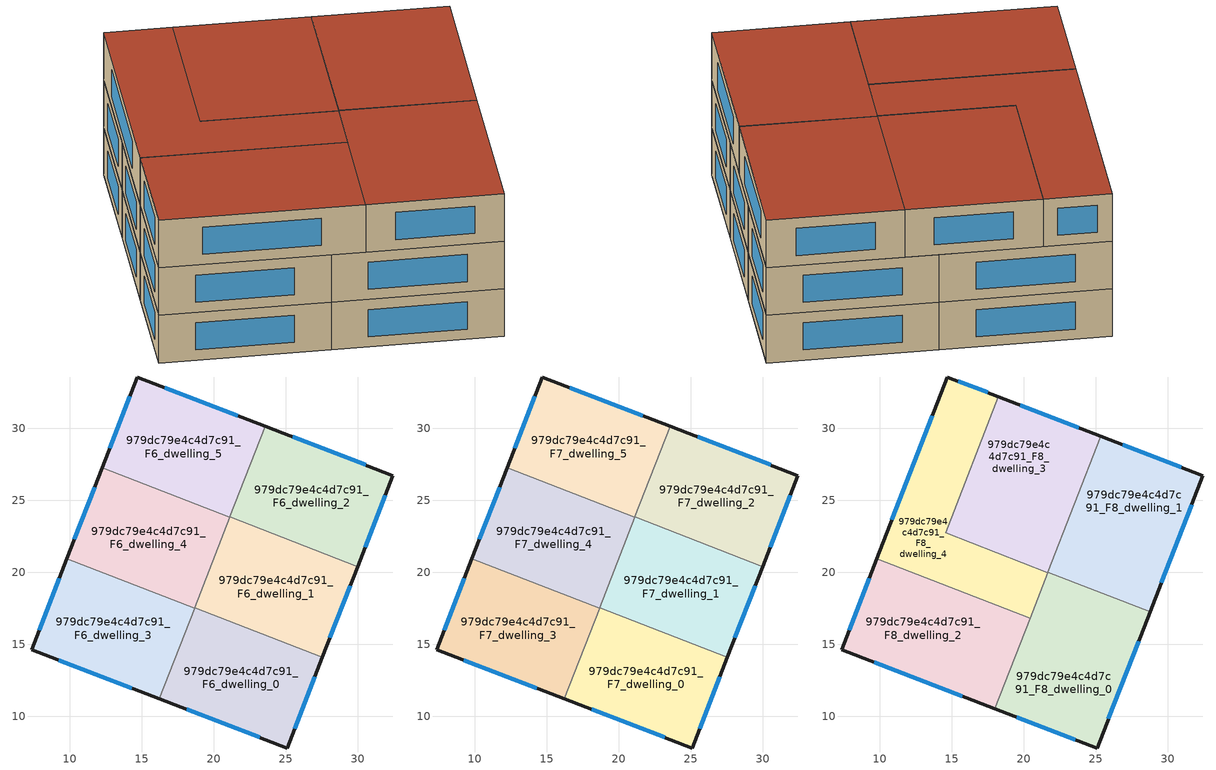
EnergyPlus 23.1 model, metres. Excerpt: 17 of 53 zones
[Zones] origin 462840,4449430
979dc79e4c4d7c91_F6_dwelling_0
 floor to 979dc79e4c4d7c91_F5_dwelling_0 (EU_floor_Construction): 27.53,14.1 25.09,7.81 16.22,11.23 18.67,17.54 z18
 wall outside (EU_wall_Construction): 16.22,11.23 25.09,7.81 27.53,14.1 z18:21
 wall to 979dc79e4c4d7c91_F6_dwelling_1 (EU_wall_Construction): 27.53,14.1 18.67,17.54 z18:21
 wall to 979dc79e4c4d7c91_F6_dwelling_3 (EU_wall_Construction): 18.66,17.52 16.22,11.23 z18:21
 wall to 979dc79e4c4d7c91_F6_dwelling_4 (EU_wall_Construction): 18.67,17.54 18.66,17.52 z18:21
 window (EU_Window_Construction): 25.61,9.16 27.01,12.76 / 18.12,10.5 23.19,8.55 z18.64:20.36
979dc79e4c4d7c91_F6_dwelling_1
 floor to 979dc79e4c4d7c91_F5_dwelling_1 (EU_floor_Construction): 29.98,20.4 27.53,14.1 18.67,17.54 21.12,23.84 z18
 wall outside (EU_wall_Construction): 27.53,14.1 29.98,20.4 z18:21
 wall to 979dc79e4c4d7c91_F6_dwelling_2 (EU_wall_Construction): 29.98,20.4 21.12,23.84 z18:21
 wall to 979dc79e4c4d7c91_F6_dwelling_4 (EU_wall_Construction): 21.11,23.82 18.67,17.54 z18:21
 wall to 979dc79e4c4d7c91_F6_dwelling_5 (EU_wall_Construction): 21.12,23.84 21.11,23.82 z18:21
 window (EU_Window_Construction): 28.05,15.45 29.45,19.05 z18.64:20.36
979dc79e4c4d7c91_F6_dwelling_2
 floor to 979dc79e4c4d7c91_F5_dwelling_2 (EU_floor_Construction): 32.43,26.71 29.98,20.4 21.12,23.84 23.56,30.13 z18
 wall outside (EU_wall_Construction): 29.98,20.4 32.43,26.71 23.56,30.13 z18:21
 wall to 979dc79e4c4d7c91_F6_dwelling_5 (EU_wall_Construction): 23.56,30.13 21.12,23.84 z18:21
 window (EU_Window_Construction): 30.53,27.45 25.46,29.4 / 30.5,21.75 31.9,25.36 z18.64:20.36
979dc79e4c4d7c91_F6_dwelling_3
 floor to 979dc79e4c4d7c91_F5_dwelling_3 (EU_floor_Construction): 18.66,17.52 16.22,11.23 7.35,14.64 9.81,20.96 z18
 wall outside (EU_wall_Construction): 9.81,20.96 7.35,14.64 16.22,11.23 z18:21
 wall to 979dc79e4c4d7c91_F6_dwelling_4 (EU_wall_Construction): 18.66,17.52 9.81,20.96 z18:21
 window (EU_Window_Construction): 9.25,13.91 14.32,11.96 / 9.28,19.6 7.88,15.99 z18.64:20.36
979dc79e4c4d7c91_F6_dwelling_4
 floor to 979dc79e4c4d7c91_F5_dwelling_4 (EU_floor_Construction): 21.11,23.82 18.66,17.52 9.81,20.96 12.26,27.26 z18
 wall outside (EU_wall_Construction): 12.26,27.26 9.81,20.96 z18:21
 wall to 979dc79e4c4d7c91_F6_dwelling_5 (EU_wall_Construction): 21.11,23.82 12.26,27.26 z18:21
 window (EU_Window_Construction): 11.73,25.91 10.33,22.31 z18.64:20.36
979dc79e4c4d7c91_F6_dwelling_5
 floor to 979dc79e4c4d7c91_F5_dwelling_5 (EU_floor_Construction): 23.56,30.13 21.11,23.82 12.26,27.26 14.7,33.55 z18
 wall outside (EU_wall_Construction): 23.56,30.13 14.7,33.55 12.26,27.26 z18:21
 window (EU_Window_Construction): 14.18,32.2 12.78,28.61 / 21.66,30.86 16.6,32.82 z18.64:20.36
979dc79e4c4d7c91_F7_dwelling_0
 floor to 979dc79e4c4d7c91_F6_dwelling_0 (EU_floor_Construction): 27.53,14.1 25.09,7.81 16.22,11.23 18.67,17.54 z21
 wall outside (EU_wall_Construction): 16.22,11.23 25.09,7.81 27.53,14.1 z21:24
 wall to 979dc79e4c4d7c91_F7_dwelling_1 (EU_wall_Construction): 27.53,14.1 18.67,17.54 z21:24
 wall to 979dc79e4c4d7c91_F7_dwelling_3 (EU_wall_Construction): 18.66,17.52 16.22,11.23 z21:24
 wall to 979dc79e4c4d7c91_F7_dwelling_4 (EU_wall_Construction): 18.67,17.54 18.66,17.52 z21:24
 window (EU_Window_Construction): 25.61,9.16 27.01,12.76 / 18.12,10.5 23.19,8.55 z21.64:23.36
979dc79e4c4d7c91_F7_dwelling_1
 floor to 979dc79e4c4d7c91_F6_dwelling_1 (EU_floor_Construction): 29.98,20.4 27.53,14.1 18.67,17.54 21.12,23.84 z21
 wall outside (EU_wall_Construction): 27.53,14.1 29.98,20.4 z21:24
 wall to 979dc79e4c4d7c91_F7_dwelling_2 (EU_wall_Construction): 29.98,20.4 21.12,23.84 z21:24
 wall to 979dc79e4c4d7c91_F7_dwelling_4 (EU_wall_Construction): 21.11,23.82 18.67,17.54 z21:24
 wall to 979dc79e4c4d7c91_F7_dwelling_5 (EU_wall_Construction): 21.12,23.84 21.11,23.82 z21:24
 window (EU_Window_Construction): 28.05,15.45 29.45,19.05 z21.64:23.36
979dc79e4c4d7c91_F7_dwelling_2
 floor to 979dc79e4c4d7c91_F6_dwelling_2 (EU_floor_Construction): 32.43,26.71 29.98,20.4 21.12,23.84 23.56,30.13 z21
 wall outside (EU_wall_Construction): 29.98,20.4 32.43,26.71 23.56,30.13 z21:24
 wall to 979dc79e4c4d7c91_F7_dwelling_5 (EU_wall_Construction): 23.56,30.13 21.12,23.84 z21:24
 window (EU_Window_Construction): 30.53,27.45 25.46,29.4 / 30.5,21.75 31.9,25.36 z21.64:23.36
979dc79e4c4d7c91_F7_dwelling_3
 floor to 979dc79e4c4d7c91_F6_dwelling_3 (EU_floor_Construction): 18.66,17.52 16.22,11.23 7.35,14.64 9.81,20.96 z21
 wall outside (EU_wall_Construction): 9.81,20.96 7.35,14.64 16.22,11.23 z21:24
 wall to 979dc79e4c4d7c91_F7_dwelling_4 (EU_wall_Construction): 18.66,17.52 9.81,20.96 z21:24
 window (EU_Window_Construction): 9.25,13.91 14.32,11.96 / 9.28,19.6 7.88,15.99 z21.64:23.36
 ceiling adiabatic (EU_roof_Construction): 16.22,11.23 18.66,17.52 9.81,20.96 7.35,14.64 z24
979dc79e4c4d7c91_F7_dwelling_4
 floor to 979dc79e4c4d7c91_F6_dwelling_4 (EU_floor_Construction): 21.11,23.82 18.66,17.52 9.81,20.96 12.26,27.26 z21
 wall outside (EU_wall_Construction): 12.26,27.26 9.81,20.96 z21:24
 wall to 979dc79e4c4d7c91_F7_dwelling_5 (EU_wall_Construction): 21.11,23.82 12.26,27.26 z21:24
 window (EU_Window_Construction): 11.73,25.91 10.33,22.31 z21.64:23.36
979dc79e4c4d7c91_F7_dwelling_5
 floor to 979dc79e4c4d7c91_F6_dwelling_5 (EU_floor_Construction): 23.56,30.13 21.11,23.82 12.26,27.26 14.7,33.55 z21
 wall outside (EU_wall_Construction): 23.56,30.13 14.7,33.55 12.26,27.26 z21:24
 window (EU_Window_Construction): 14.18,32.2 12.78,28.61 / 21.66,30.86 16.6,32.82 z21.64:23.36
979dc79e4c4d7c91_F8_dwelling_0
 floor to 979dc79e4c4d7c91_F7_dwelling_0 (EU_floor_Construction): 27.53,14.1 25.09,7.81 17.99,10.54 20.44,16.85 z24
 floor to 979dc79e4c4d7c91_F7_dwelling_1 (EU_floor_Construction): 28.75,17.26 27.53,14.1 20.44,16.85 21.67,20.01 z24
 wall outside (EU_wall_Construction): 17.99,10.54 25.09,7.81 28.75,17.25 z24:27
 wall to 979dc79e4c4d7c91_F8_dwelling_1 (EU_wall_Construction): 28.75,17.25 21.67,20.01 z24:27
 wall to 979dc79e4c4d7c91_F8_dwelling_2 (EU_wall_Construction): 20.43,16.83 17.99,10.54 z24:27
 wall to 979dc79e4c4d7c91_F8_dwelling_4 (EU_wall_Construction): 21.66,19.99 20.43,16.83 z24:27
 wall to 979dc79e4c4d7c91_F8_dwelling_3 (EU_wall_Construction): 21.67,20.01 21.66,19.99 z24:27
 window (EU_Window_Construction): 25.87,9.84 27.97,15.23 / 19.51,9.96 23.57,8.4 z24.64:26.36
 roof outside (EU_roof_Construction): 25.09,7.81 28.75,17.25 21.67,20.01 17.99,10.54 z27
979dc79e4c4d7c91_F8_dwelling_1
 floor to 979dc79e4c4d7c91_F7_dwelling_2 (EU_floor_Construction): 32.43,26.71 29.98,20.4 22.89,23.16 25.34,29.45 z24
 floor to 979dc79e4c4d7c91_F7_dwelling_1 (EU_floor_Construction): 29.98,20.4 28.75,17.26 21.67,20.01 22.89,23.16 z24
 wall outside (EU_wall_Construction): 28.75,17.25 32.43,26.71 25.34,29.45 z24:27
 wall to 979dc79e4c4d7c91_F8_dwelling_3 (EU_wall_Construction): 25.34,29.45 21.67,20.01 z24:27
 window (EU_Window_Construction): 29.54,19.28 31.64,24.69 / 30.91,27.3 26.85,28.86 z24.64:26.36
 roof outside (EU_roof_Construction): 28.75,17.25 32.43,26.71 25.34,29.45 21.67,20.01 z27
979dc79e4c4d7c91_F8_dwelling_2
 floor to 979dc79e4c4d7c91_F7_dwelling_0 (EU_floor_Construction): 20.43,16.83 17.99,10.54 16.22,11.23 18.66,17.52 z24
 floor adiabatic (EU_floor_Construction): 18.66,17.52 16.22,11.23 7.35,14.64 9.81,20.96 z24
 wall outside (EU_wall_Construction): 9.81,20.96 7.35,14.64 17.99,10.54 z24:27
 wall to 979dc79e4c4d7c91_F8_dwelling_4 (EU_wall_Construction): 20.43,16.83 9.81,20.96 z24:27
 window (EU_Window_Construction): 9.28,19.6 7.88,15.99 / 9.63,13.76 15.71,11.42 z24.64:26.36
 roof outside (EU_roof_Construction): 17.99,10.54 20.43,16.83 9.81,20.96 7.35,14.64 z27
979dc79e4c4d7c91_F8_dwelling_3
 floor to 979dc79e4c4d7c91_F7_dwelling_2 (EU_floor_Construction): 25.34,29.45 22.89,23.16 21.12,23.84 23.56,30.13 z24
 floor to 979dc79e4c4d7c91_F7_dwelling_5 (EU_floor_Construction): 23.56,30.13 21.11,23.82 15.8,25.88 18.24,32.18 z24
 floor to 979dc79e4c4d7c91_F7_dwelling_4 (EU_floor_Construction): 21.11,23.82 19.89,20.67 14.58,22.74 15.8,25.88 z24
 floor to 979dc79e4c4d7c91_F7_dwelling_1 (EU_floor_Construction): 22.89,23.16 21.66,19.99 19.89,20.67 21.12,23.84 z24
 wall outside (EU_wall_Construction): 25.34,29.45 18.24,32.18 z24:27
 wall to 979dc79e4c4d7c91_F8_dwelling_4 (EU_wall_Construction): 18.24,32.18 14.58,22.74 21.66,19.99 z24:27
 window (EU_Window_Construction): 23.82,30.03 19.76,31.6 z24.64:26.36
 roof outside (EU_roof_Construction): 21.66,19.99 25.34,29.45 18.24,32.18 14.58,22.74 z27
979dc79e4c4d7c91_F8_dwelling_4
 floor to 979dc79e4c4d7c91_F7_dwelling_4 (EU_floor_Construction): 15.8,25.88 14.58,22.74 19.89,20.67 18.66,17.52 9.81,20.96 12.26,27.26 z24
 floor to 979dc79e4c4d7c91_F7_dwelling_0 (EU_floor_Construction): 20.44,16.85 20.43,16.83 18.66,17.52 18.67,17.54 z24
 floor to 979dc79e4c4d7c91_F7_dwelling_5 (EU_floor_Construction): 18.24,32.18 15.8,25.88 12.26,27.26 14.7,33.55 z24
 floor to 979dc79e4c4d7c91_F7_dwelling_1 (EU_floor_Construction): 21.66,19.99 20.44,16.85 18.67,17.54 19.89,20.67 z24
 wall outside (EU_wall_Construction): 18.24,32.18 14.7,33.55 9.81,20.96 z24:27
 window (EU_Window_Construction): 13.65,30.85 10.86,23.66 / 17.48,32.48 15.46,33.26 z24.64:26.36
 roof outside (EU_roof_Construction): 20.43,16.83 21.66,19.99 14.58,22.74 18.24,32.18 14.7,33.55 9.81,20.96 z27
[Building]
EU S2 Campaign: North Axis=0; Terrain=City; Solar Distribution=FullExterior
[Site:Location]
Yerevan-Zvartnots.Intl.AP: Latitude=40.15; Longitude=44.383; Time Zone=4; Elevation=854
[SizingPeriod:WeatherFileDays]
AnnualSizingPeriod: Begin Month=1; Begin Day of Month=1; End Month=12; End Day of Month=31; Day of Week for Start Day=Monday; Use Weather File Daylight Saving Period=No; Use Weather File Rain and Snow Indicators=No
[MATERIAL]
EU_InternalMass_Material: Roughness=MediumRough; Thickness=0.1; Conductivity=1; Density=1800; Specific Heat=900; Thermal Absorptance=0.9; Solar Absorptance=0.7; Visible Absorptance=0.7
[MATERIAL:NOMASS] Roughness=MediumRough; Thermal Absorptance=0.9; Solar Absorptance=0.7; Visible Absorptance=0.7
Name | Thermal Resistance
EU_wall_NoMass | 1.05043
EU_roof_NoMass | 1.45357
EU_floor_NoMass | 0.478065
[WINDOWMATERIAL:SIMPLEGLAZINGSYSTEM]
EU_Window_SimpleGlazing: UFactor=2.5566; Solar Heat Gain Coefficient=0.75; Visible Transmittance=0.75
[CONSTRUCTION]
EU_wall_Construction: EU_wall_NoMass
EU_roof_Construction: EU_roof_NoMass
EU_floor_Construction: EU_floor_NoMass
EU_Window_Construction: EU_Window_SimpleGlazing
EU_InternalMass_Construction: EU_InternalMass_Material
[ZONE] Type=1; Multiplier=1; Ceiling Height=autocalculate; Floor Area=autocalculate; Part of Total Floor Area=Yes
Name | Volume
979dc79e4c4d7c91_F6_dwelling_0; 979dc79e4c4d7c91_F7_dwelling_0; 979dc79e4c4d7c91_F6_dwelling_2; 979dc79e4c4d7c91_F7_dwelling_2 | 192.691
979dc79e4c4d7c91_F8_dwelling_0 | 231.227
979dc79e4c4d7c91_F6_dwelling_1; 979dc79e4c4d7c91_F7_dwelling_1 | 192.687
979dc79e4c4d7c91_F8_dwelling_1 | 231.239
979dc79e4c4d7c91_F8_dwelling_2 | 231.235
979dc79e4c4d7c91_F6_dwelling_3; 979dc79e4c4d7c91_F7_dwelling_3 | 192.677
979dc79e4c4d7c91_F8_dwelling_3 | 231.212
979dc79e4c4d7c91_F6_dwelling_4; 979dc79e4c4d7c91_F7_dwelling_4 | 192.695
979dc79e4c4d7c91_F8_dwelling_4 | 231.226
979dc79e4c4d7c91_F6_dwelling_5; 979dc79e4c4d7c91_F7_dwelling_5 | 192.704
[INTERNALMASS] Construction=EU_InternalMass_Construction
Name | Zone or ZoneList | Surface Area
979dc79e4c4d7c91_F6_dwelling_0_EU_InternalMass | 979dc79e4c4d7c91_F6_dwelling_0 | 64.2305
979dc79e4c4d7c91_F6_dwelling_1_EU_InternalMass | 979dc79e4c4d7c91_F6_dwelling_1 | 64.2291
979dc79e4c4d7c91_F6_dwelling_2_EU_InternalMass | 979dc79e4c4d7c91_F6_dwelling_2 | 64.2304
979dc79e4c4d7c91_F6_dwelling_3_EU_InternalMass | 979dc79e4c4d7c91_F6_dwelling_3 | 64.2258
979dc79e4c4d7c91_F6_dwelling_4_EU_InternalMass | 979dc79e4c4d7c91_F6_dwelling_4 | 64.2317
979dc79e4c4d7c91_F6_dwelling_5_EU_InternalMass | 979dc79e4c4d7c91_F6_dwelling_5 | 64.2349
979dc79e4c4d7c91_F7_dwelling_0_EU_InternalMass | 979dc79e4c4d7c91_F7_dwelling_0 | 64.2305
979dc79e4c4d7c91_F7_dwelling_1_EU_InternalMass | 979dc79e4c4d7c91_F7_dwelling_1 | 64.2291
979dc79e4c4d7c91_F7_dwelling_2_EU_InternalMass | 979dc79e4c4d7c91_F7_dwelling_2 | 64.2304
979dc79e4c4d7c91_F7_dwelling_3_EU_InternalMass | 979dc79e4c4d7c91_F7_dwelling_3 | 64.2258
979dc79e4c4d7c91_F7_dwelling_4_EU_InternalMass | 979dc79e4c4d7c91_F7_dwelling_4 | 64.2317
979dc79e4c4d7c91_F7_dwelling_5_EU_InternalMass | 979dc79e4c4d7c91_F7_dwelling_5 | 64.2349
979dc79e4c4d7c91_F8_dwelling_0_EU_InternalMass | 979dc79e4c4d7c91_F8_dwelling_0 | 77.0742
979dc79e4c4d7c91_F8_dwelling_1_EU_InternalMass | 979dc79e4c4d7c91_F8_dwelling_1 | 77.0809
979dc79e4c4d7c91_F8_dwelling_2_EU_InternalMass | 979dc79e4c4d7c91_F8_dwelling_2 | 77.0797
979dc79e4c4d7c91_F8_dwelling_3_EU_InternalMass | 979dc79e4c4d7c91_F8_dwelling_3 | 77.0701
979dc79e4c4d7c91_F8_dwelling_4_EU_InternalMass | 979dc79e4c4d7c91_F8_dwelling_4 | 77.0755
[OTHEREQUIPMENT] Fuel Type=Electricity; Design Level Calculation Method=Watts/Area; Power per Zone Floor Area=1; Fraction Latent=0; Fraction Radiant=0; Fraction Lost=0; Carbon Dioxide Generation Rate=0; EndUse Subcategory=EU_Step8_InternalGains
Name | Zone or ZoneList or Space or SpaceList | Schedule
EU_Step8_InternalGain_979dc79e4c4d7c91_F6_dwelling_0_f000 | 979dc79e4c4d7c91_F6_dwelling_0 | EU_Step8_GainSchedule_979dc79e4c4d7c91_F6_dwelling_0_f000
EU_Step8_InternalGain_979dc79e4c4d7c91_F6_dwelling_1_f000 | 979dc79e4c4d7c91_F6_dwelling_1 | EU_Step8_GainSchedule_979dc79e4c4d7c91_F6_dwelling_1_f000
EU_Step8_InternalGain_979dc79e4c4d7c91_F6_dwelling_2_f000 | 979dc79e4c4d7c91_F6_dwelling_2 | EU_Step8_GainSchedule_979dc79e4c4d7c91_F6_dwelling_2_f000
EU_Step8_InternalGain_979dc79e4c4d7c91_F6_dwelling_3_f000 | 979dc79e4c4d7c91_F6_dwelling_3 | EU_Step8_GainSchedule_979dc79e4c4d7c91_F6_dwelling_3_f000
EU_Step8_InternalGain_979dc79e4c4d7c91_F6_dwelling_4_f000 | 979dc79e4c4d7c91_F6_dwelling_4 | EU_Step8_GainSchedule_979dc79e4c4d7c91_F6_dwelling_4_f000
EU_Step8_InternalGain_979dc79e4c4d7c91_F6_dwelling_5_f000 | 979dc79e4c4d7c91_F6_dwelling_5 | EU_Step8_GainSchedule_979dc79e4c4d7c91_F6_dwelling_5_f000
EU_Step8_InternalGain_979dc79e4c4d7c91_F7_dwelling_0_f000 | 979dc79e4c4d7c91_F7_dwelling_0 | EU_Step8_GainSchedule_979dc79e4c4d7c91_F7_dwelling_0_f000
EU_Step8_InternalGain_979dc79e4c4d7c91_F7_dwelling_1_f000 | 979dc79e4c4d7c91_F7_dwelling_1 | EU_Step8_GainSchedule_979dc79e4c4d7c91_F7_dwelling_1_f000
EU_Step8_InternalGain_979dc79e4c4d7c91_F7_dwelling_2_f000 | 979dc79e4c4d7c91_F7_dwelling_2 | EU_Step8_GainSchedule_979dc79e4c4d7c91_F7_dwelling_2_f000
EU_Step8_InternalGain_979dc79e4c4d7c91_F7_dwelling_3_f000 | 979dc79e4c4d7c91_F7_dwelling_3 | EU_Step8_GainSchedule_979dc79e4c4d7c91_F7_dwelling_3_f000
EU_Step8_InternalGain_979dc79e4c4d7c91_F7_dwelling_4_f000 | 979dc79e4c4d7c91_F7_dwelling_4 | EU_Step8_GainSchedule_979dc79e4c4d7c91_F7_dwelling_4_f000
EU_Step8_InternalGain_979dc79e4c4d7c91_F7_dwelling_5_f000 | 979dc79e4c4d7c91_F7_dwelling_5 | EU_Step8_GainSchedule_979dc79e4c4d7c91_F7_dwelling_5_f000
EU_Step8_InternalGain_979dc79e4c4d7c91_F8_dwelling_0_f000 | 979dc79e4c4d7c91_F8_dwelling_0 | EU_Step8_GainSchedule_979dc79e4c4d7c91_F8_dwelling_0_f000
EU_Step8_InternalGain_979dc79e4c4d7c91_F8_dwelling_1_f000 | 979dc79e4c4d7c91_F8_dwelling_1 | EU_Step8_GainSchedule_979dc79e4c4d7c91_F8_dwelling_1_f000
EU_Step8_InternalGain_979dc79e4c4d7c91_F8_dwelling_2_f000 | 979dc79e4c4d7c91_F8_dwelling_2 | EU_Step8_GainSchedule_979dc79e4c4d7c91_F8_dwelling_2_f000
EU_Step8_InternalGain_979dc79e4c4d7c91_F8_dwelling_3_f000 | 979dc79e4c4d7c91_F8_dwelling_3 | EU_Step8_GainSchedule_979dc79e4c4d7c91_F8_dwelling_3_f000
EU_Step8_InternalGain_979dc79e4c4d7c91_F8_dwelling_4_f000 | 979dc79e4c4d7c91_F8_dwelling_4 | EU_Step8_GainSchedule_979dc79e4c4d7c91_F8_dwelling_4_f000
[ZONEVENTILATION:DESIGNFLOWRATE] Schedule=EU_AlwaysOn; Design Flow Rate Calculation Method=AirChanges/Hour; Air Changes per Hour=0.557805; Ventilation Type=Natural; Fan Pressure Rise=0; Fan Total Efficiency=1; Constant Term Coefficient=1; Temperature Term Coefficient=0; Velocity Term Coefficient=0; Velocity Squared Term Coefficient=0; Minimum Indoor Temperature=-100; Maximum Indoor Temperature=100; Delta Temperature=-100; Minimum Outdoor Temperature=-100; Maximum Outdoor Temperature=100; Maximum Wind Speed=40
Name | Zone or ZoneList or Space or SpaceList
EU_ConstantAir_979dc79e4c4d7c91_F6_dwelling_0 | 979dc79e4c4d7c91_F6_dwelling_0
EU_ConstantAir_979dc79e4c4d7c91_F6_dwelling_1 | 979dc79e4c4d7c91_F6_dwelling_1
EU_ConstantAir_979dc79e4c4d7c91_F6_dwelling_2 | 979dc79e4c4d7c91_F6_dwelling_2
EU_ConstantAir_979dc79e4c4d7c91_F6_dwelling_3 | 979dc79e4c4d7c91_F6_dwelling_3
EU_ConstantAir_979dc79e4c4d7c91_F6_dwelling_4 | 979dc79e4c4d7c91_F6_dwelling_4
EU_ConstantAir_979dc79e4c4d7c91_F6_dwelling_5 | 979dc79e4c4d7c91_F6_dwelling_5
EU_ConstantAir_979dc79e4c4d7c91_F7_dwelling_0 | 979dc79e4c4d7c91_F7_dwelling_0
EU_ConstantAir_979dc79e4c4d7c91_F7_dwelling_1 | 979dc79e4c4d7c91_F7_dwelling_1
EU_ConstantAir_979dc79e4c4d7c91_F7_dwelling_2 | 979dc79e4c4d7c91_F7_dwelling_2
EU_ConstantAir_979dc79e4c4d7c91_F7_dwelling_3 | 979dc79e4c4d7c91_F7_dwelling_3
EU_ConstantAir_979dc79e4c4d7c91_F7_dwelling_4 | 979dc79e4c4d7c91_F7_dwelling_4
EU_ConstantAir_979dc79e4c4d7c91_F7_dwelling_5 | 979dc79e4c4d7c91_F7_dwelling_5
EU_ConstantAir_979dc79e4c4d7c91_F8_dwelling_0 | 979dc79e4c4d7c91_F8_dwelling_0
EU_ConstantAir_979dc79e4c4d7c91_F8_dwelling_1 | 979dc79e4c4d7c91_F8_dwelling_1
EU_ConstantAir_979dc79e4c4d7c91_F8_dwelling_2 | 979dc79e4c4d7c91_F8_dwelling_2
EU_ConstantAir_979dc79e4c4d7c91_F8_dwelling_3 | 979dc79e4c4d7c91_F8_dwelling_3
EU_ConstantAir_979dc79e4c4d7c91_F8_dwelling_4 | 979dc79e4c4d7c91_F8_dwelling_4
[HVACTEMPLATE:THERMOSTAT] Constant Heating Setpoint=20; Constant Cooling Setpoint=50
EU_HeatOnly_979dc79e4c4d7c91_F0_dwelling_0; EU_HeatOnly_979dc79e4c4d7c91_F0_dwelling_1; EU_HeatOnly_979dc79e4c4d7c91_F0_dwelling_2; EU_HeatOnly_979dc79e4c4d7c91_F0_dwelling_3; EU_HeatOnly_979dc79e4c4d7c91_F0_dwelling_4; EU_HeatOnly_979dc79e4c4d7c91_F0_dwelling_5; EU_HeatOnly_979dc79e4c4d7c91_F1_dwelling_0; EU_HeatOnly_979dc79e4c4d7c91_F1_dwelling_1; EU_HeatOnly_979dc79e4c4d7c91_F1_dwelling_2; EU_HeatOnly_979dc79e4c4d7c91_F1_dwelling_3; EU_HeatOnly_979dc79e4c4d7c91_F1_dwelling_4; EU_HeatOnly_979dc79e4c4d7c91_F1_dwelling_5; EU_HeatOnly_979dc79e4c4d7c91_F2_dwelling_0; EU_HeatOnly_979dc79e4c4d7c91_F2_dwelling_1; EU_HeatOnly_979dc79e4c4d7c91_F2_dwelling_2; EU_HeatOnly_979dc79e4c4d7c91_F2_dwelling_3; EU_HeatOnly_979dc79e4c4d7c91_F2_dwelling_4; EU_HeatOnly_979dc79e4c4d7c91_F2_dwelling_5; EU_HeatOnly_979dc79e4c4d7c91_F3_dwelling_0; EU_HeatOnly_979dc79e4c4d7c91_F3_dwelling_1; EU_HeatOnly_979dc79e4c4d7c91_F3_dwelling_2; EU_HeatOnly_979dc79e4c4d7c91_F3_dwelling_3; EU_HeatOnly_979dc79e4c4d7c91_F3_dwelling_4; EU_HeatOnly_979dc79e4c4d7c91_F3_dwelling_5; EU_HeatOnly_979dc79e4c4d7c91_F4_dwelling_0; EU_HeatOnly_979dc79e4c4d7c91_F4_dwelling_1; EU_HeatOnly_979dc79e4c4d7c91_F4_dwelling_2; EU_HeatOnly_979dc79e4c4d7c91_F4_dwelling_3; EU_HeatOnly_979dc79e4c4d7c91_F4_dwelling_4; EU_HeatOnly_979dc79e4c4d7c91_F4_dwelling_5; EU_HeatOnly_979dc79e4c4d7c91_F5_dwelling_0; EU_HeatOnly_979dc79e4c4d7c91_F5_dwelling_1; EU_HeatOnly_979dc79e4c4d7c91_F5_dwelling_2; EU_HeatOnly_979dc79e4c4d7c91_F5_dwelling_3; EU_HeatOnly_979dc79e4c4d7c91_F5_dwelling_4; EU_HeatOnly_979dc79e4c4d7c91_F5_dwelling_5; EU_HeatOnly_979dc79e4c4d7c91_F6_dwelling_0; EU_HeatOnly_979dc79e4c4d7c91_F6_dwelling_1; EU_HeatOnly_979dc79e4c4d7c91_F6_dwelling_2; EU_HeatOnly_979dc79e4c4d7c91_F6_dwelling_3; EU_HeatOnly_979dc79e4c4d7c91_F6_dwelling_4; EU_HeatOnly_979dc79e4c4d7c91_F6_dwelling_5; EU_HeatOnly_979dc79e4c4d7c91_F7_dwelling_0; EU_HeatOnly_979dc79e4c4d7c91_F7_dwelling_1; EU_HeatOnly_979dc79e4c4d7c91_F7_dwelling_2; EU_HeatOnly_979dc79e4c4d7c91_F7_dwelling_3; EU_HeatOnly_979dc79e4c4d7c91_F7_dwelling_4; EU_HeatOnly_979dc79e4c4d7c91_F7_dwelling_5; EU_HeatOnly_979dc79e4c4d7c91_F8_dwelling_0; EU_HeatOnly_979dc79e4c4d7c91_F8_dwelling_1; EU_HeatOnly_979dc79e4c4d7c91_F8_dwelling_2; EU_HeatOnly_979dc79e4c4d7c91_F8_dwelling_3; EU_HeatOnly_979dc79e4c4d7c91_F8_dwelling_4
[HVACTEMPLATE:ZONE:IDEALLOADSAIRSYSTEM] System Availability Schedule=EU_AlwaysOn; Maximum Heating Supply Air Temperature=50; Minimum Cooling Supply Air Temperature=13; Maximum Heating Supply Air Humidity Ratio=0.0156; Minimum Cooling Supply Air Humidity Ratio=0.0077; Heating Limit=NoLimit; Cooling Limit=NoLimit; Heating Availability Schedule=EU_AlwaysOn; Cooling Availability Schedule=EU_CoolingOff; Dehumidification Control Type=ConstantSensibleHeatRatio; Cooling Sensible Heat Ratio=0.7; Dehumidification Setpoint=60; Humidification Control Type=None; Humidification Setpoint=30; Outdoor Air Method=None; Outdoor Air Flow Rate per Person=0.00944; Outdoor Air Flow Rate per Zone Floor Area=0; Outdoor Air Flow Rate per Zone=0; Demand Controlled Ventilation Type=None; Outdoor Air Economizer Type=NoEconomizer; Heat Recovery Type=None; Sensible Heat Recovery Effectiveness=0.7; Latent Heat Recovery Effectiveness=0.65
Name | Template Thermostat
979dc79e4c4d7c91_F6_dwelling_0 | EU_HeatOnly_979dc79e4c4d7c91_F6_dwelling_0
979dc79e4c4d7c91_F6_dwelling_1 | EU_HeatOnly_979dc79e4c4d7c91_F6_dwelling_1
979dc79e4c4d7c91_F6_dwelling_2 | EU_HeatOnly_979dc79e4c4d7c91_F6_dwelling_2
979dc79e4c4d7c91_F6_dwelling_3 | EU_HeatOnly_979dc79e4c4d7c91_F6_dwelling_3
979dc79e4c4d7c91_F6_dwelling_4 | EU_HeatOnly_979dc79e4c4d7c91_F6_dwelling_4
979dc79e4c4d7c91_F6_dwelling_5 | EU_HeatOnly_979dc79e4c4d7c91_F6_dwelling_5
979dc79e4c4d7c91_F7_dwelling_0 | EU_HeatOnly_979dc79e4c4d7c91_F7_dwelling_0
979dc79e4c4d7c91_F7_dwelling_1 | EU_HeatOnly_979dc79e4c4d7c91_F7_dwelling_1
979dc79e4c4d7c91_F7_dwelling_2 | EU_HeatOnly_979dc79e4c4d7c91_F7_dwelling_2
979dc79e4c4d7c91_F7_dwelling_3 | EU_HeatOnly_979dc79e4c4d7c91_F7_dwelling_3
979dc79e4c4d7c91_F7_dwelling_4 | EU_HeatOnly_979dc79e4c4d7c91_F7_dwelling_4
979dc79e4c4d7c91_F7_dwelling_5 | EU_HeatOnly_979dc79e4c4d7c91_F7_dwelling_5
979dc79e4c4d7c91_F8_dwelling_0 | EU_HeatOnly_979dc79e4c4d7c91_F8_dwelling_0
979dc79e4c4d7c91_F8_dwelling_1 | EU_HeatOnly_979dc79e4c4d7c91_F8_dwelling_1
979dc79e4c4d7c91_F8_dwelling_2 | EU_HeatOnly_979dc79e4c4d7c91_F8_dwelling_2
979dc79e4c4d7c91_F8_dwelling_3 | EU_HeatOnly_979dc79e4c4d7c91_F8_dwelling_3
979dc79e4c4d7c91_F8_dwelling_4 | EU_HeatOnly_979dc79e4c4d7c91_F8_dwelling_4
[SIZING:ZONE] Zone Cooling Design Supply Air Temperature Input Method=SupplyAirTemperature; Zone Cooling Design Supply Air Temperature=13; Zone Heating Design Supply Air Temperature Input Method=SupplyAirTemperature; Zone Heating Design Supply Air Temperature=50; Zone Cooling Design Supply Air Humidity Ratio=0.008; Zone Heating Design Supply Air Humidity Ratio=0.008; Cooling Design Air Flow Method=DesignDay; Cooling Design Air Flow Rate=0; Cooling Minimum Air Flow per Zone Floor Area=0.000762; Cooling Minimum Air Flow=0; Cooling Minimum Air Flow Fraction=0.2; Heating Design Air Flow Method=DesignDay; Heating Design Air Flow Rate=0; Heating Maximum Air Flow per Zone Floor Area=0.002032; Heating Maximum Air Flow=0.141576; Heating Maximum Air Flow Fraction=0.3; Account for Dedicated Outdoor Air System=No; Dedicated Outdoor Air System Control Strategy=NeutralSupplyAir; Dedicated Outdoor Air Low Setpoint Temperature for Design=autosize; Dedicated Outdoor Air High Setpoint Temperature for Design=autosize; Zone Load Sizing Method=Sensible Load Only No Latent Load; Zone Latent Cooling Design Supply Air Humidity Ratio Input Method=HumidityRatioDifference; Zone Cooling Design Supply Air Humidity Ratio Difference=0.005; Zone Latent Heating Design Supply Air Humidity Ratio Input Method=HumidityRatioDifference; Zone Humidification Design Supply Air Humidity Ratio Difference=0.005
979dc79e4c4d7c91_F6_dwelling_0; 979dc79e4c4d7c91_F6_dwelling_1; 979dc79e4c4d7c91_F6_dwelling_2; 979dc79e4c4d7c91_F6_dwelling_3; 979dc79e4c4d7c91_F6_dwelling_4; 979dc79e4c4d7c91_F6_dwelling_5; 979dc79e4c4d7c91_F7_dwelling_0; 979dc79e4c4d7c91_F7_dwelling_1; 979dc79e4c4d7c91_F7_dwelling_2; 979dc79e4c4d7c91_F7_dwelling_3; 979dc79e4c4d7c91_F7_dwelling_4; 979dc79e4c4d7c91_F7_dwelling_5; 979dc79e4c4d7c91_F8_dwelling_0; 979dc79e4c4d7c91_F8_dwelling_1; 979dc79e4c4d7c91_F8_dwelling_2; 979dc79e4c4d7c91_F8_dwelling_3; 979dc79e4c4d7c91_F8_dwelling_4
[SCHEDULE:CONSTANT]
Name | Hourly Value
EU_AlwaysOn | 1
EU_CoolingOff | 0
[SCHEDULE:FILE] Column Number=1; Rows to Skip at Top=0; Number of Hours of Data=8760; Column Separator=Comma; Interpolate to Timestep=No; Minutes per Item=60; Adjust Schedule for Daylight Savings=Yes
Name | File
EU_Step8_GainSchedule_979dc79e4c4d7c91_F6_dwelling_0_f000 | ../../schedules/979dc79e4c4d7c91/979dc79e4c4d7c91_F6_dwelling_0_f000_gain.csv
EU_Step8_GainSchedule_979dc79e4c4d7c91_F6_dwelling_1_f000 | ../../schedules/979dc79e4c4d7c91/979dc79e4c4d7c91_F6_dwelling_1_f000_gain.csv
EU_Step8_GainSchedule_979dc79e4c4d7c91_F6_dwelling_2_f000 | ../../schedules/979dc79e4c4d7c91/979dc79e4c4d7c91_F6_dwelling_2_f000_gain.csv
EU_Step8_GainSchedule_979dc79e4c4d7c91_F6_dwelling_3_f000 | ../../schedules/979dc79e4c4d7c91/979dc79e4c4d7c91_F6_dwelling_3_f000_gain.csv
EU_Step8_GainSchedule_979dc79e4c4d7c91_F6_dwelling_4_f000 | ../../schedules/979dc79e4c4d7c91/979dc79e4c4d7c91_F6_dwelling_4_f000_gain.csv
EU_Step8_GainSchedule_979dc79e4c4d7c91_F6_dwelling_5_f000 | ../../schedules/979dc79e4c4d7c91/979dc79e4c4d7c91_F6_dwelling_5_f000_gain.csv
EU_Step8_GainSchedule_979dc79e4c4d7c91_F7_dwelling_0_f000 | ../../schedules/979dc79e4c4d7c91/979dc79e4c4d7c91_F7_dwelling_0_f000_gain.csv
EU_Step8_GainSchedule_979dc79e4c4d7c91_F7_dwelling_1_f000 | ../../schedules/979dc79e4c4d7c91/979dc79e4c4d7c91_F7_dwelling_1_f000_gain.csv
EU_Step8_GainSchedule_979dc79e4c4d7c91_F7_dwelling_2_f000 | ../../schedules/979dc79e4c4d7c91/979dc79e4c4d7c91_F7_dwelling_2_f000_gain.csv
EU_Step8_GainSchedule_979dc79e4c4d7c91_F7_dwelling_3_f000 | ../../schedules/979dc79e4c4d7c91/979dc79e4c4d7c91_F7_dwelling_3_f000_gain.csv
EU_Step8_GainSchedule_979dc79e4c4d7c91_F7_dwelling_4_f000 | ../../schedules/979dc79e4c4d7c91/979dc79e4c4d7c91_F7_dwelling_4_f000_gain.csv
EU_Step8_GainSchedule_979dc79e4c4d7c91_F7_dwelling_5_f000 | ../../schedules/979dc79e4c4d7c91/979dc79e4c4d7c91_F7_dwelling_5_f000_gain.csv
EU_Step8_GainSchedule_979dc79e4c4d7c91_F8_dwelling_0_f000 | ../../schedules/979dc79e4c4d7c91/979dc79e4c4d7c91_F8_dwelling_0_f000_gain.csv
EU_Step8_GainSchedule_979dc79e4c4d7c91_F8_dwelling_1_f000 | ../../schedules/979dc79e4c4d7c91/979dc79e4c4d7c91_F8_dwelling_1_f000_gain.csv
EU_Step8_GainSchedule_979dc79e4c4d7c91_F8_dwelling_2_f000 | ../../schedules/979dc79e4c4d7c91/979dc79e4c4d7c91_F8_dwelling_2_f000_gain.csv
EU_Step8_GainSchedule_979dc79e4c4d7c91_F8_dwelling_3_f000 | ../../schedules/979dc79e4c4d7c91/979dc79e4c4d7c91_F8_dwelling_3_f000_gain.csv
EU_Step8_GainSchedule_979dc79e4c4d7c91_F8_dwelling_4_f000 | ../../schedules/979dc79e4c4d7c91/979dc79e4c4d7c91_F8_dwelling_4_f000_gain.csv
